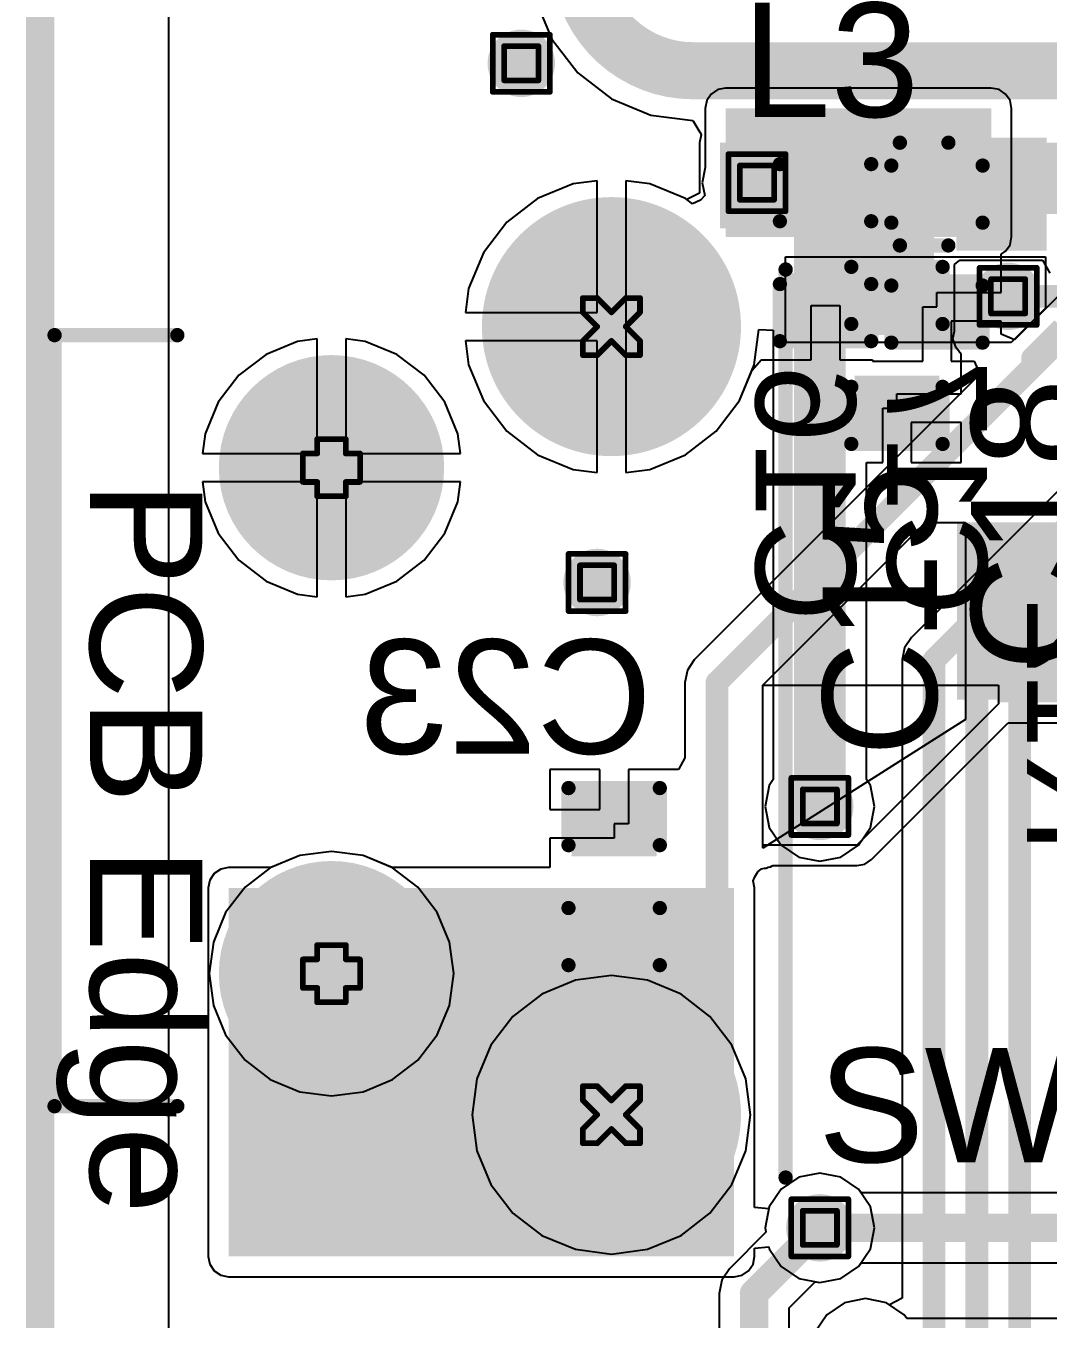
# Model space of a CAD drawing. Header units: inches. Extents: x -8 to 208, y -3 to 109.
# Drawn here: x -0.13 to 8.96, y 39.95 to 51.46 of the extents above; entities that cross this region are included whole.
import ezdxf

# ---------------------------------------------------------------- set-up
doc = ezdxf.new("R2010")
doc.units = ezdxf.units.IN
for name, color, linetype in [('BottomLayer', 5, 'Continuous'), ('BottomOverlay', 54, 'Continuous'), ('BottomPaste', 16, 'Continuous'), ('BottomSolder', 6, 'Continuous'), ('DrillDrawing', 1, 'Continuous'), ('Mechanical2', 216, 'Continuous'), ('MultiLayer', 9, 'Continuous'), ('PadHoleLayer', 156, 'Continuous'), ('TopLayer', 1, 'Continuous'), ('TopOverlay', 2, 'Continuous'), ('TopPaste', 8, 'Continuous'), ('TopSolder', 216, 'Continuous'), ('ViaHoleLayer', 16, 'Continuous')]:
    doc.layers.add(name, color=color, linetype=linetype)
doc.styles.add('Arial', font='', dxfattribs={"height": 0.2})
doc.styles.get('Arial').set_extended_font_data('Arial')

# ---------------------------------------------------------------- blocks, each defined once
blk = doc.blocks.new('C___0402_B_13')
at = {"layer": 'BottomLayer'}
for points in [[(-0.241, 0.318), (-0.241, -0.318), (-0.699, -0.318), (-0.699, 0.318)], [(0.699, 0.318), (0.699, -0.318), (0.241, -0.318), (0.241, 0.318)]]:
    blk.add_hatch(color=5, dxfattribs=at).paths.add_polyline_path(points)
at = {"layer": 'BottomPaste'}
for points in [[(-0.241, 0.318), (-0.241, -0.318), (-0.699, -0.318), (-0.699, 0.318)], [(0.699, 0.318), (0.699, -0.318), (0.241, -0.318), (0.241, 0.318)]]:
    blk.add_hatch(color=16, dxfattribs=at).paths.add_polyline_path(points)
at = {"layer": 'BottomSolder'}
for points in [[(-0.181, 0.377), (-0.181, -0.377), (-0.758, -0.377), (-0.758, 0.377)], [(0.758, 0.377), (0.758, -0.377), (0.181, -0.377), (0.181, 0.377)]]:
    blk.add_hatch(color=6, dxfattribs=at).paths.add_polyline_path(points)
at = {"layer": 'BottomOverlay', "const_width": 0.127}
for points in [[(-0.787, 0.406), (-0.787, -0.406)], [(-0.787, 0.406), (-0.279, 0.406)], [(0.279, 0.406), (0.787, 0.406)], [(0.787, 0.406), (0.787, -0.406)], [(-0.787, -0.406), (-0.279, -0.406)], [(0.279, -0.406), (0.787, -0.406)]]:
    blk.add_lwpolyline(points, dxfattribs=at)
at = {"layer": 'BottomOverlay', "const_width": 0.0635}
for points in [[(-0.819, 0.406, 1), (-0.756, 0.406, 1)], [(-0.819, 0.406, 1), (-0.756, 0.406, 1)], [(-0.311, 0.406, 1), (-0.248, 0.406, 1)], [(0.248, 0.406, 1), (0.311, 0.406, 1)], [(0.756, 0.406, 1), (0.819, 0.406, 1)], [(0.756, 0.406, 1), (0.819, 0.406, 1)], [(-0.819, -0.406, 1), (-0.756, -0.406, 1)], [(-0.819, -0.406, 1), (-0.756, -0.406, 1)], [(-0.311, -0.406, 1), (-0.248, -0.406, 1)], [(0.248, -0.406, 1), (0.311, -0.406, 1)], [(0.756, -0.406, 1), (0.819, -0.406, 1)], [(0.756, -0.406, 1), (0.819, -0.406, 1)]]:
    blk.add_lwpolyline(points, format="xyb", close=True, dxfattribs=at)
blk = doc.blocks.new('1825027_8_24')
at = {"layer": 'BottomLayer'}
h = blk.add_hatch(color=5, dxfattribs=at)
edge = h.paths.add_edge_path()
edge.add_arc((-3.505, 1.245), 1.05, 0, 360)
h = blk.add_hatch(color=5, dxfattribs=at)
edge = h.paths.add_edge_path()
edge.add_arc((3.505, 1.245), 1.05, 0, 360)
h = blk.add_hatch(color=5, dxfattribs=at)
edge = h.paths.add_edge_path()
edge.add_arc((-2.25, -1.245), 0.9, 0, 360)
h = blk.add_hatch(color=5, dxfattribs=at)
edge = h.paths.add_edge_path()
edge.add_arc((2.25, -1.245), 0.9, 0, 360)
at = {"layer": 'BottomSolder'}
h = blk.add_hatch(color=6, dxfattribs=at)
edge = h.paths.add_edge_path()
edge.add_arc((-3.505, 1.245), 1.152, 0, 360)
h = blk.add_hatch(color=6, dxfattribs=at)
edge = h.paths.add_edge_path()
edge.add_arc((3.505, 1.245), 1.152, 0, 360)
h = blk.add_hatch(color=6, dxfattribs=at)
edge = h.paths.add_edge_path()
edge.add_arc((-2.25, -1.245), 1.002, 0, 360)
h = blk.add_hatch(color=6, dxfattribs=at)
edge = h.paths.add_edge_path()
edge.add_arc((2.25, -1.245), 1.002, 0, 360)
at = {"layer": 'MultiLayer'}
h = blk.add_hatch(color=9, dxfattribs=at)
edge = h.paths.add_edge_path()
edge.add_arc((-3.505, 1.245), 1.05, 0, 360)
h = blk.add_hatch(color=9, dxfattribs=at)
edge = h.paths.add_edge_path()
edge.add_arc((3.505, 1.245), 1.05, 0, 360)
h = blk.add_hatch(color=9, dxfattribs=at)
edge = h.paths.add_edge_path()
edge.add_arc((-2.25, -1.245), 0.9, 0, 360)
h = blk.add_hatch(color=9, dxfattribs=at)
edge = h.paths.add_edge_path()
edge.add_arc((2.25, -1.245), 0.9, 0, 360)
at = {"layer": 'PadHoleLayer'}
h = blk.add_hatch(color=156, dxfattribs=at)
edge = h.paths.add_edge_path()
edge.add_arc((-3.505, 1.245), 0.65, 0, 360)
h = blk.add_hatch(color=156, dxfattribs=at)
edge = h.paths.add_edge_path()
edge.add_arc((3.505, 1.245), 0.65, 0, 360)
h = blk.add_hatch(color=156, dxfattribs=at)
edge = h.paths.add_edge_path()
edge.add_arc((-2.25, -1.245), 0.55, 0, 360)
h = blk.add_hatch(color=156, dxfattribs=at)
edge = h.paths.add_edge_path()
edge.add_arc((2.25, -1.245), 0.55, 0, 360)
at = {"layer": 'TopLayer'}
h = blk.add_hatch(color=1, dxfattribs=at)
edge = h.paths.add_edge_path()
edge.add_arc((-3.505, 1.245), 1.05, 0, 360)
h = blk.add_hatch(color=1, dxfattribs=at)
edge = h.paths.add_edge_path()
edge.add_arc((3.505, 1.245), 1.05, 0, 360)
h = blk.add_hatch(color=1, dxfattribs=at)
edge = h.paths.add_edge_path()
edge.add_arc((-2.25, -1.245), 0.9, 0, 360)
h = blk.add_hatch(color=1, dxfattribs=at)
edge = h.paths.add_edge_path()
edge.add_arc((2.25, -1.245), 0.9, 0, 360)
at = {"layer": 'TopSolder'}
h = blk.add_hatch(color=216, dxfattribs=at)
edge = h.paths.add_edge_path()
edge.add_arc((-3.505, 1.245), 1.152, 0, 360)
h = blk.add_hatch(color=216, dxfattribs=at)
edge = h.paths.add_edge_path()
edge.add_arc((3.505, 1.245), 1.152, 0, 360)
h = blk.add_hatch(color=216, dxfattribs=at)
edge = h.paths.add_edge_path()
edge.add_arc((-2.25, -1.245), 1.002, 0, 360)
h = blk.add_hatch(color=216, dxfattribs=at)
edge = h.paths.add_edge_path()
edge.add_arc((2.25, -1.245), 1.002, 0, 360)
at = {"layer": 'TopOverlay', "const_width": 0.127}
for points in [[(4.064, 2.794), (-4.013, 2.794)], [(-3.429, -3.708), (-3.429, -2.616)], [(3.429, -3.708), (3.429, -2.616)], [(3.429, -3.708), (-3.429, -3.708)]]:
    blk.add_lwpolyline(points, dxfattribs=at)
at = {"layer": 'TopOverlay', "const_width": 0.0635}
for points in [[(-4.045, 2.794, 1), (-3.981, 2.794, 1)], [(4.032, 2.794, 1), (4.096, 2.794, 1)], [(-3.461, -2.616, 1), (-3.397, -2.616, 1)], [(3.397, -2.616, 1), (3.461, -2.616, 1)], [(-3.461, -3.708, 1), (-3.397, -3.708, 1)], [(-3.461, -3.708, 1), (-3.397, -3.708, 1)], [(3.397, -3.708, 1), (3.461, -3.708, 1)], [(3.397, -3.708, 1), (3.461, -3.708, 1)]]:
    blk.add_lwpolyline(points, format="xyb", close=True, dxfattribs=at)
at = {"layer": 'TopOverlay', "style": 'Arial'}
blk.add_text('PCB Edge', height=1, dxfattribs=at).set_placement((-2.134, -3.393))
blk = doc.blocks.new('IND_0603__1608_M_______81')
at = {"layer": 'TopLayer'}
for points in [[(-1, 0.4), (-0.4, 0.4), (-0.4, -0.4), (-1, -0.4)], [(0.4, 0.4), (1, 0.4), (1, -0.4), (0.4, -0.4)]]:
    blk.add_hatch(color=1, dxfattribs=at).paths.add_polyline_path(points)
at = {"layer": 'TopPaste'}
for points in [[(-1, 0.4), (-0.4, 0.4), (-0.4, -0.4), (-1, -0.4)], [(0.4, 0.4), (1, 0.4), (1, -0.4), (0.4, -0.4)]]:
    blk.add_hatch(color=8, dxfattribs=at).paths.add_polyline_path(points)
at = {"layer": 'TopSolder'}
for points in [[(-1.102, 0.502), (-0.298, 0.502), (-0.298, -0.502), (-1.102, -0.502)], [(0.298, 0.502), (1.102, 0.502), (1.102, -0.502), (0.298, -0.502)]]:
    blk.add_hatch(color=216, dxfattribs=at).paths.add_polyline_path(points)
at = {"layer": 'TopOverlay', "const_width": 0.127}
for points in [[(-0.203, 0.457), (0.229, 0.457)], [(-0.203, -0.457), (0.229, -0.457)]]:
    blk.add_lwpolyline(points, dxfattribs=at)
at = {"layer": 'TopOverlay', "const_width": 0.0635}
for points in [[(-0.235, 0.457, 1), (-0.171, 0.457, 1)], [(0.197, 0.457, 1), (0.26, 0.457, 1)], [(-0.235, -0.457, 1), (-0.171, -0.457, 1)], [(0.197, -0.457, 1), (0.26, -0.457, 1)]]:
    blk.add_lwpolyline(points, format="xyb", close=True, dxfattribs=at)
blk = doc.blocks.new('C___0402_B_135')
at = {"layer": 'BottomLayer'}
for points in [[(-0.241, 0.318), (-0.241, -0.318), (-0.699, -0.318), (-0.699, 0.318)], [(0.699, 0.318), (0.699, -0.318), (0.241, -0.318), (0.241, 0.318)]]:
    blk.add_hatch(color=5, dxfattribs=at).paths.add_polyline_path(points)
at = {"layer": 'BottomPaste'}
for points in [[(-0.241, 0.318), (-0.241, -0.318), (-0.699, -0.318), (-0.699, 0.318)], [(0.699, 0.318), (0.699, -0.318), (0.241, -0.318), (0.241, 0.318)]]:
    blk.add_hatch(color=16, dxfattribs=at).paths.add_polyline_path(points)
at = {"layer": 'BottomSolder'}
for points in [[(-0.181, 0.377), (-0.181, -0.377), (-0.758, -0.377), (-0.758, 0.377)], [(0.758, 0.377), (0.758, -0.377), (0.181, -0.377), (0.181, 0.377)]]:
    blk.add_hatch(color=6, dxfattribs=at).paths.add_polyline_path(points)
at = {"layer": 'BottomOverlay', "const_width": 0.127}
for points in [[(-0.787, -0.406), (-0.787, 0.406)], [(-0.279, 0.406), (-0.787, 0.406)], [(0.787, 0.406), (0.279, 0.406)], [(0.787, -0.406), (0.787, 0.406)], [(-0.279, -0.406), (-0.787, -0.406)], [(0.787, -0.406), (0.279, -0.406)]]:
    blk.add_lwpolyline(points, dxfattribs=at)
at = {"layer": 'BottomOverlay', "const_width": 0.0635}
for points in [[(-0.819, 0.406, 1), (-0.756, 0.406, 1)], [(-0.819, 0.406, 1), (-0.756, 0.406, 1)], [(-0.311, 0.406, 1), (-0.248, 0.406, 1)], [(0.248, 0.406, 1), (0.311, 0.406, 1)], [(0.756, 0.406, 1), (0.819, 0.406, 1)], [(0.756, 0.406, 1), (0.819, 0.406, 1)], [(-0.819, -0.406, 1), (-0.756, -0.406, 1)], [(-0.819, -0.406, 1), (-0.756, -0.406, 1)], [(-0.311, -0.406, 1), (-0.248, -0.406, 1)], [(0.248, -0.406, 1), (0.311, -0.406, 1)], [(0.756, -0.406, 1), (0.819, -0.406, 1)], [(0.756, -0.406, 1), (0.819, -0.406, 1)]]:
    blk.add_lwpolyline(points, format="xyb", close=True, dxfattribs=at)
blk = doc.blocks.new('C___0402_B_140')
at = {"layer": 'BottomLayer'}
for points in [[(-0.241, 0.318), (-0.241, -0.318), (-0.699, -0.318), (-0.699, 0.318)], [(0.699, 0.318), (0.699, -0.318), (0.241, -0.318), (0.241, 0.318)]]:
    blk.add_hatch(color=5, dxfattribs=at).paths.add_polyline_path(points)
at = {"layer": 'BottomPaste'}
for points in [[(-0.241, 0.318), (-0.241, -0.318), (-0.699, -0.318), (-0.699, 0.318)], [(0.699, 0.318), (0.699, -0.318), (0.241, -0.318), (0.241, 0.318)]]:
    blk.add_hatch(color=16, dxfattribs=at).paths.add_polyline_path(points)
at = {"layer": 'BottomSolder'}
for points in [[(-0.181, 0.377), (-0.181, -0.377), (-0.758, -0.377), (-0.758, 0.377)], [(0.758, 0.377), (0.758, -0.377), (0.181, -0.377), (0.181, 0.377)]]:
    blk.add_hatch(color=6, dxfattribs=at).paths.add_polyline_path(points)
at = {"layer": 'BottomOverlay', "const_width": 0.127}
for points in [[(-0.787, 0.406), (-0.279, 0.406)], [(-0.787, 0.406), (-0.787, -0.406)], [(0.279, 0.406), (0.787, 0.406)], [(0.787, 0.406), (0.787, -0.406)], [(-0.787, -0.406), (-0.279, -0.406)], [(0.279, -0.406), (0.787, -0.406)]]:
    blk.add_lwpolyline(points, dxfattribs=at)
at = {"layer": 'BottomOverlay', "const_width": 0.0635}
for points in [[(-0.819, 0.406, 1), (-0.756, 0.406, 1)], [(-0.819, 0.406, 1), (-0.756, 0.406, 1)], [(-0.311, 0.406, 1), (-0.248, 0.406, 1)], [(0.248, 0.406, 1), (0.311, 0.406, 1)], [(0.756, 0.406, 1), (0.819, 0.406, 1)], [(0.756, 0.406, 1), (0.819, 0.406, 1)], [(-0.819, -0.406, 1), (-0.756, -0.406, 1)], [(-0.819, -0.406, 1), (-0.756, -0.406, 1)], [(-0.311, -0.406, 1), (-0.248, -0.406, 1)], [(0.248, -0.406, 1), (0.311, -0.406, 1)], [(0.756, -0.406, 1), (0.819, -0.406, 1)], [(0.756, -0.406, 1), (0.819, -0.406, 1)]]:
    blk.add_lwpolyline(points, format="xyb", close=True, dxfattribs=at)
blk = doc.blocks.new('C___0402_141')
at = {"layer": 'TopLayer'}
for points in [[(-0.699, -0.318), (-0.699, 0.318), (-0.241, 0.318), (-0.241, -0.318)], [(0.241, -0.318), (0.241, 0.318), (0.699, 0.318), (0.699, -0.318)]]:
    blk.add_hatch(color=1, dxfattribs=at).paths.add_polyline_path(points)
at = {"layer": 'TopPaste'}
for points in [[(-0.699, -0.318), (-0.699, 0.318), (-0.241, 0.318), (-0.241, -0.318)], [(0.241, -0.318), (0.241, 0.318), (0.699, 0.318), (0.699, -0.318)]]:
    blk.add_hatch(color=8, dxfattribs=at).paths.add_polyline_path(points)
at = {"layer": 'TopSolder'}
for points in [[(-0.758, -0.377), (-0.758, 0.377), (-0.181, 0.377), (-0.181, -0.377)], [(0.181, -0.377), (0.181, 0.377), (0.758, 0.377), (0.758, -0.377)]]:
    blk.add_hatch(color=216, dxfattribs=at).paths.add_polyline_path(points)
at = {"layer": 'TopOverlay', "const_width": 0.127}
for points in [[(-0.787, 0.406), (-0.279, 0.406)], [(-0.787, 0.406), (-0.787, -0.406)], [(0.279, 0.406), (0.787, 0.406)], [(0.787, 0.406), (0.787, -0.406)], [(-0.787, -0.406), (-0.279, -0.406)], [(0.279, -0.406), (0.787, -0.406)]]:
    blk.add_lwpolyline(points, dxfattribs=at)
at = {"layer": 'TopOverlay', "const_width": 0.0635}
for points in [[(-0.819, 0.406, 1), (-0.756, 0.406, 1)], [(-0.819, 0.406, 1), (-0.756, 0.406, 1)], [(-0.311, 0.406, 1), (-0.248, 0.406, 1)], [(0.248, 0.406, 1), (0.311, 0.406, 1)], [(0.756, 0.406, 1), (0.819, 0.406, 1)], [(0.756, 0.406, 1), (0.819, 0.406, 1)], [(-0.819, -0.406, 1), (-0.756, -0.406, 1)], [(-0.819, -0.406, 1), (-0.756, -0.406, 1)], [(-0.311, -0.406, 1), (-0.248, -0.406, 1)], [(0.248, -0.406, 1), (0.311, -0.406, 1)], [(0.756, -0.406, 1), (0.819, -0.406, 1)], [(0.756, -0.406, 1), (0.819, -0.406, 1)]]:
    blk.add_lwpolyline(points, format="xyb", close=True, dxfattribs=at)

msp = doc.modelspace()

# ---------------------------------------------------------------- hatches: boundary and pattern name
at = {"layer": 'BottomLayer'}
h = msp.add_hatch(color=5, dxfattribs=at)
edge = h.paths.add_edge_path()
edge.add_arc((4.279, 51.125), 0.3, 0, 360)
for points in [[(6.096, 49.581), (8.458, 49.581), (8.458, 50.724), (6.096, 50.724)], [(8.153, 45.466), (10.998, 45.466), (10.998, 47.041), (8.153, 47.041)], [(8.509, 45.44), (13.691, 45.44), (13.691, 46.126), (8.509, 46.126)], [(1.676, 40.513), (6.172, 40.513), (6.172, 43.79), (1.676, 43.79)]]:
    msp.add_hatch(color=5, dxfattribs=at).paths.add_polyline_path(points)
h = msp.add_hatch(color=5, dxfattribs=at)
edge = h.paths.add_edge_path()
edge.add_arc((6.375, 50.063), 0.3, 0, 360)
h = msp.add_hatch(color=5, dxfattribs=at)
edge = h.paths.add_edge_path()
edge.add_arc((8.609, 49.052), 0.3, 0, 360)
h = msp.add_hatch(color=5, dxfattribs=at)
edge = h.paths.add_edge_path()
edge.add_arc((4.953, 46.507), 0.3, 0, 360)
h = msp.add_hatch(color=5, dxfattribs=at)
edge = h.paths.add_edge_path()
edge.add_arc((6.934, 44.515), 0.3, 0, 360)
h = msp.add_hatch(color=5, dxfattribs=at)
edge = h.paths.add_edge_path()
edge.add_arc((6.934, 40.767), 0.3, 0, 360)
at = {"layer": 'TopLayer'}
h = msp.add_hatch(color=1, dxfattribs=at)
edge = h.paths.add_edge_path()
edge.add_arc((4.279, 51.125), 0.3, 0, 360)
for points in [[(6.045, 49.657), (7.493, 49.657), (7.493, 50.419), (6.045, 50.419)], [(6.909, 48.743), (7.95, 48.743), (7.95, 50.419), (6.909, 50.419)], [(8.179, 49.784), (9.881, 49.784), (9.881, 50.419), (8.179, 50.419)], [(8.179, 49.555), (8.915, 49.555), (8.915, 49.962), (8.179, 49.962)]]:
    msp.add_hatch(color=1, dxfattribs=at).paths.add_polyline_path(points)
h = msp.add_hatch(color=1, dxfattribs=at)
edge = h.paths.add_edge_path()
edge.add_arc((6.375, 50.063), 0.3, 0, 360)
h = msp.add_hatch(color=1, dxfattribs=at)
edge = h.paths.add_edge_path()
edge.add_arc((8.609, 49.052), 0.3, 0, 360)
h = msp.add_hatch(color=1, dxfattribs=at)
edge = h.paths.add_edge_path()
edge.add_arc((4.953, 46.507), 0.3, 0, 360)
h = msp.add_hatch(color=1, dxfattribs=at)
edge = h.paths.add_edge_path()
edge.add_arc((6.934, 44.515), 0.3, 0, 360)
h = msp.add_hatch(color=1, dxfattribs=at)
edge = h.paths.add_edge_path()
edge.add_arc((6.934, 40.767), 0.3, 0, 360)
at = {"layer": 'ViaHoleLayer'}
h = msp.add_hatch(color=16, dxfattribs=at)
edge = h.paths.add_edge_path()
edge.add_arc((4.279, 51.125), 0.15, 0, 360)
h = msp.add_hatch(color=16, dxfattribs=at)
edge = h.paths.add_edge_path()
edge.add_arc((6.375, 50.063), 0.15, 0, 360)
h = msp.add_hatch(color=16, dxfattribs=at)
edge = h.paths.add_edge_path()
edge.add_arc((8.609, 49.052), 0.15, 0, 360)
h = msp.add_hatch(color=16, dxfattribs=at)
edge = h.paths.add_edge_path()
edge.add_arc((4.953, 46.507), 0.15, 0, 360)
h = msp.add_hatch(color=16, dxfattribs=at)
edge = h.paths.add_edge_path()
edge.add_arc((6.934, 44.515), 0.15, 0, 360)
h = msp.add_hatch(color=16, dxfattribs=at)
edge = h.paths.add_edge_path()
edge.add_arc((6.934, 40.767), 0.15, 0, 360)

# ---------------------------------------------------------------- linework, layer by layer
at = {"layer": 'BottomLayer'}
for p, q in [((1.143, 24.895), (1.143, 56.845)), ((5.968, 50.852), (5.929, 50.793)), ((6.027, 50.891), (5.968, 50.852)), ((6.096, 50.905), (6.027, 50.891)), ((8.458, 50.905), (6.096, 50.905)), ((8.528, 50.891), (8.458, 50.905)), ((8.586, 50.852), (8.528, 50.891)), ((8.626, 50.793), (8.586, 50.852)), ((5.929, 50.793), (5.915, 50.724)), ((8.639, 50.724), (8.626, 50.793)), ((5.915, 50.724), (5.915, 50.197)), ((8.639, 49.581), (8.639, 50.724)), ((5.915, 50.197), (5.888, 50.063)), ((4.74, 50.053), (4.423, 49.922)), ((4.954, 50.081), (4.74, 50.053)), ((4.954, 48.91), (4.954, 50.081)), ((5.421, 50.053), (5.208, 50.081)), ((5.208, 50.081), (5.208, 48.783)), ((5.738, 49.922), (5.421, 50.053)), ((5.888, 50.063), (5.911, 49.949)), ((5.911, 49.949), (5.872, 49.909)), ((4.423, 49.922), (4.151, 49.713)), ((5.801, 49.874), (5.738, 49.922)), ((5.872, 49.909), (5.801, 49.874)), ((4.151, 49.713), (3.942, 49.44)), ((8.626, 49.511), (8.639, 49.581)), ((8.586, 49.453), (8.626, 49.511)), ((3.942, 49.44), (3.81, 49.123)), ((6.629, 48.641), (6.629, 49.403)), ((6.629, 49.403), (8.941, 49.403)), ((8.547, 49.426), (8.586, 49.453)), ((8.547, 49.086), (8.547, 49.426)), ((8.941, 49.403), (8.941, 48.946)), ((3.81, 49.123), (3.782, 48.91)), ((9.139, 49.14), (8.664, 48.666)), ((7.976, 48.958), (7.976, 49.086)), ((7.976, 49.086), (8.547, 49.086)), ((3.782, 48.91), (4.954, 48.91)), ((6.858, 48.489), (6.858, 48.971)), ((6.858, 48.971), (7.112, 48.971)), ((7.112, 48.971), (7.112, 48.489)), ((7.849, 48.476), (7.849, 48.958)), ((7.849, 48.958), (7.976, 48.958)), ((8.941, 48.946), (8.636, 48.641)), ((5.208, 48.783), (5.208, 47.484)), ((8.547, 48.831), (8.103, 48.831)), ((8.103, 48.831), (8.103, 48.476)), ((8.547, 48.715), (8.547, 48.831)), ((2.464, 48.675), (2.29, 48.652)), ((2.464, 47.655), (2.464, 48.675)), ((2.892, 48.652), (2.718, 48.675)), ((2.718, 48.675), (2.718, 47.655)), ((8.664, 48.666), (8.547, 48.715)), ((2.29, 48.652), (2.009, 48.536)), ((3.173, 48.536), (2.892, 48.652)), ((4.954, 48.656), (3.782, 48.656)), ((3.782, 48.656), (3.81, 48.442)), ((4.954, 47.484), (4.954, 48.656)), ((8.636, 48.641), (6.629, 48.641)), ((2.009, 48.536), (1.768, 48.351)), ((3.414, 48.351), (3.173, 48.536)), ((3.81, 48.442), (3.942, 48.125)), ((6.332, 48.395), (6.413, 48.489)), ((6.413, 48.489), (6.858, 48.489)), ((7.112, 48.489), (7.404, 48.489)), ((7.404, 48.489), (7.404, 48.476)), ((7.404, 48.476), (7.849, 48.476)), ((8.103, 48.476), (8.308, 48.476)), ((8.308, 48.476), (8.357, 48.359)), ((1.768, 48.351), (1.583, 48.11)), ((3.599, 48.11), (3.414, 48.351)), ((8.357, 48.359), (5.818, 45.82)), ((6.22, 48.125), (6.332, 48.395)), ((1.583, 48.11), (1.467, 47.829)), ((3.715, 47.829), (3.599, 48.11)), ((3.942, 48.125), (4.151, 47.853)), ((6.011, 47.853), (6.22, 48.125)), ((1.467, 47.829), (1.444, 47.655)), ((3.738, 47.655), (3.715, 47.829)), ((4.151, 47.853), (4.423, 47.644)), ((5.738, 47.644), (6.011, 47.853)), ((1.444, 47.655), (2.464, 47.655)), ((2.718, 47.655), (3.738, 47.655)), ((4.423, 47.644), (4.74, 47.512)), ((5.421, 47.512), (5.738, 47.644)), ((4.74, 47.512), (4.954, 47.484)), ((5.208, 47.484), (5.421, 47.512)), ((2.464, 47.401), (1.444, 47.401)), ((1.444, 47.401), (1.467, 47.226)), ((2.464, 46.38), (2.464, 47.401)), ((3.738, 47.401), (2.718, 47.401)), ((2.718, 47.401), (2.718, 46.38)), ((3.715, 47.226), (3.738, 47.401)), ((1.467, 47.226), (1.583, 46.946)), ((3.599, 46.946), (3.715, 47.226)), ((1.583, 46.946), (1.768, 46.705)), ((3.414, 46.705), (3.599, 46.946)), ((6.426, 45.593), (7.874, 47.041)), ((7.874, 47.041), (8.23, 47.041)), ((8.23, 47.041), (8.23, 45.288)), ((1.768, 46.705), (2.009, 46.52)), ((3.173, 46.52), (3.414, 46.705)), ((2.009, 46.52), (2.29, 46.403)), ((2.892, 46.403), (3.173, 46.52)), ((2.29, 46.403), (2.464, 46.38)), ((2.718, 46.38), (2.892, 46.403)), ((5.818, 45.82), (5.757, 45.727)), ((5.757, 45.727), (5.735, 45.618)), ((5.735, 45.618), (5.735, 45.618)), ((5.735, 45.618), (5.735, 44.947)), ((6.426, 45.593), (8.522, 45.593)), ((6.426, 44.171), (6.426, 45.593)), ((6.426, 44.145), (6.426, 45.593)), ((8.522, 45.593), (8.522, 45.428)), ((8.522, 45.428), (7.264, 44.171)), ((8.23, 45.288), (6.426, 44.145)), ((7.393, 44.042), (8.608, 45.258)), ((8.608, 45.258), (10.21, 45.258)), ((5.735, 44.947), (5.677, 44.844)), ((4.978, 44.844), (4.534, 44.844)), ((4.534, 44.844), (4.534, 44.488)), ((4.978, 44.488), (4.978, 44.844)), ((5.677, 44.844), (5.232, 44.844)), ((5.232, 44.844), (5.232, 44.361)), ((4.534, 44.488), (4.978, 44.488)), ((5.232, 44.361), (5.105, 44.361)), ((5.105, 44.361), (5.105, 44.234)), ((5.105, 44.234), (4.534, 44.234)), ((4.534, 44.234), (4.534, 43.971)), ((2.309, 44.078), (2.052, 43.971)), ((2.591, 44.115), (2.309, 44.078)), ((2.872, 44.078), (2.591, 44.115)), ((3.13, 43.971), (2.872, 44.078)), ((7.264, 44.171), (6.426, 44.171)), ((1.607, 43.957), (1.548, 43.918)), ((1.676, 43.971), (1.607, 43.957)), ((2.052, 43.971), (1.676, 43.971)), ((4.534, 43.971), (3.13, 43.971)), ((6.383, 43.932), (6.415, 43.959)), ((6.415, 43.959), (6.426, 43.964)), ((6.426, 43.964), (6.442, 43.967)), ((6.442, 43.967), (6.457, 43.967)), ((6.457, 43.967), (6.476, 43.974)), ((6.476, 43.974), (6.496, 43.978)), ((6.496, 43.978), (6.509, 43.986)), ((6.509, 43.986), (6.516, 43.989)), ((6.516, 43.989), (7.264, 43.989)), ((7.264, 43.989), (7.334, 44.003)), ((7.334, 44.003), (7.393, 44.042)), ((1.509, 43.859), (1.495, 43.79)), ((1.548, 43.918), (1.509, 43.859)), ((6.341, 43.852), (6.355, 43.888)), ((6.353, 43.79), (6.341, 43.852)), ((6.355, 43.888), (6.383, 43.932)), ((1.495, 43.79), (1.495, 40.513)), ((6.353, 40.948), (6.353, 43.79)), ((6.748, 41.217), (6.59, 41.111)), ((6.934, 41.254), (6.748, 41.217)), ((7.121, 41.217), (6.934, 41.254)), ((7.279, 41.111), (7.121, 41.217)), ((6.59, 41.111), (6.484, 40.953)), ((7.301, 41.078), (7.279, 41.111)), ((9.412, 41.078), (7.301, 41.078)), ((6.484, 40.953), (6.48, 40.935)), ((6.48, 40.935), (6.353, 40.948)), ((1.495, 40.513), (1.509, 40.444)), ((6.34, 40.444), (6.353, 40.513)), ((6.353, 40.586), (6.48, 40.599)), ((6.353, 40.513), (6.353, 40.586)), ((6.48, 40.599), (6.484, 40.581)), ((6.484, 40.581), (6.59, 40.423)), ((1.509, 40.444), (1.548, 40.385)), ((1.548, 40.385), (1.607, 40.346)), ((6.242, 40.346), (6.3, 40.385)), ((6.3, 40.385), (6.34, 40.444)), ((6.59, 40.423), (6.748, 40.317)), ((7.121, 40.317), (7.279, 40.423)), ((7.279, 40.423), (7.301, 40.456)), ((7.301, 40.456), (9.412, 40.456)), ((1.607, 40.346), (1.676, 40.332)), ((1.676, 40.332), (6.172, 40.332)), ((6.172, 40.332), (6.242, 40.346)), ((6.748, 40.317), (6.934, 40.28)), ((6.934, 40.28), (7.121, 40.317)), ((7.154, 40.099), (6.996, 39.994)), ((7.341, 40.137), (7.154, 40.099)), ((7.527, 40.099), (7.341, 40.137)), ((7.685, 39.994), (7.527, 40.099)), ((6.996, 39.994), (6.891, 39.836)), ((7.708, 39.96), (7.685, 39.994)), ((9.412, 39.96), (7.708, 39.96))]:
    msp.add_line(p, q, dxfattribs=at)
for points, const_width in [([(6.02, 45.618), (9.423, 49.022)], 0.203), ([(7.137, 48.971), (7.144, 48.965)], 0.203), ([(7.144, 48.965), (8.122, 48.965)], 0.203), ([(8.122, 48.965), (8.128, 48.958)], 0.203), ([(6.02, 43.062), (6.02, 45.618)], 0.203), ([(6.934, 40.767), (9.779, 40.767)], 0.254)]:
    msp.add_lwpolyline(points, dxfattribs=dict(at, const_width=const_width))
for points, const_width in [([(7.087, 48.971, 1), (7.188, 48.971, 1)], 0.102), ([(7.093, 48.965, 1), (7.195, 48.965, 1)], 0.102), ([(7.093, 48.965, 1), (7.195, 48.965, 1)], 0.102), ([(8.071, 48.965, 1), (8.172, 48.965, 1)], 0.102), ([(8.071, 48.965, 1), (8.172, 48.965, 1)], 0.102), ([(8.077, 48.958, 1), (8.179, 48.958, 1)], 0.102), ([(5.969, 45.618, 1), (6.071, 45.618, 1)], 0.102), ([(5.969, 45.618, 1), (6.071, 45.618, 1)], 0.102), ([(5.969, 43.062, 1), (6.071, 43.062, 1)], 0.102), ([(6.871, 40.767, 1), (6.998, 40.767, 1)], 0.127)]:
    msp.add_lwpolyline(points, format="xyb", close=True, dxfattribs=dict(at, const_width=const_width))
at = {"layer": 'DrillDrawing', "const_width": 0.0508}
for points in [[(4.025, 51.379), (4.533, 51.379)], [(4.025, 50.871), (4.025, 51.379)], [(4.533, 50.871), (4.533, 51.379)], [(4.127, 51.278), (4.431, 51.278)], [(4.127, 50.973), (4.127, 51.278)], [(4.431, 50.973), (4.431, 51.278)], [(4.127, 50.973), (4.431, 50.973)], [(4.025, 50.871), (4.533, 50.871)], [(6.121, 50.317), (6.629, 50.317)], [(6.121, 49.809), (6.121, 50.317)], [(6.629, 49.809), (6.629, 50.317)], [(6.223, 50.216), (6.528, 50.216)], [(6.223, 49.911), (6.223, 50.216)], [(6.528, 49.911), (6.528, 50.216)], [(6.223, 49.911), (6.528, 49.911)], [(6.121, 49.809), (6.629, 49.809)], [(8.355, 49.306), (8.863, 49.306)], [(8.355, 48.798), (8.355, 49.306)], [(8.863, 48.798), (8.863, 49.306)], [(8.456, 49.205), (8.761, 49.205)], [(8.456, 48.9), (8.456, 49.205)], [(8.761, 48.9), (8.761, 49.205)], [(4.827, 48.91), (4.827, 49.037)], [(4.827, 49.037), (4.954, 49.037)], [(4.954, 49.037), (5.081, 48.91)], [(5.081, 48.91), (5.208, 49.037)], [(5.208, 49.037), (5.335, 49.037)], [(5.335, 48.91), (5.335, 49.037)], [(4.827, 48.91), (4.954, 48.783)], [(5.208, 48.783), (5.335, 48.91)], [(8.456, 48.9), (8.761, 48.9)], [(4.827, 48.656), (4.954, 48.783)], [(5.208, 48.783), (5.335, 48.656)], [(8.355, 48.798), (8.863, 48.798)], [(4.827, 48.529), (4.827, 48.656)], [(4.954, 48.529), (5.081, 48.656)], [(5.081, 48.656), (5.208, 48.529)], [(5.335, 48.529), (5.335, 48.656)], [(4.827, 48.529), (4.954, 48.529)], [(5.208, 48.529), (5.335, 48.529)], [(2.464, 47.655), (2.464, 47.782)], [(2.464, 47.782), (2.718, 47.782)], [(2.718, 47.655), (2.718, 47.782)], [(2.337, 47.401), (2.337, 47.655)], [(2.337, 47.655), (2.464, 47.655)], [(2.718, 47.655), (2.845, 47.655)], [(2.845, 47.401), (2.845, 47.655)], [(2.337, 47.401), (2.464, 47.401)], [(2.464, 47.274), (2.464, 47.401)], [(2.718, 47.401), (2.845, 47.401)], [(2.718, 47.274), (2.718, 47.401)], [(2.464, 47.274), (2.718, 47.274)], [(4.699, 46.761), (5.207, 46.761)], [(4.699, 46.253), (4.699, 46.761)], [(5.207, 46.253), (5.207, 46.761)], [(4.801, 46.66), (5.105, 46.66)], [(4.801, 46.355), (4.801, 46.66)], [(5.105, 46.355), (5.105, 46.66)], [(4.801, 46.355), (5.105, 46.355)], [(4.699, 46.253), (5.207, 46.253)], [(6.68, 44.769), (7.188, 44.769)], [(6.68, 44.261), (6.68, 44.769)], [(7.188, 44.261), (7.188, 44.769)], [(6.782, 44.667), (7.087, 44.667)], [(6.782, 44.363), (6.782, 44.667)], [(7.087, 44.363), (7.087, 44.667)], [(6.782, 44.363), (7.087, 44.363)], [(6.68, 44.261), (7.188, 44.261)], [(2.464, 43.155), (2.464, 43.282)], [(2.464, 43.282), (2.718, 43.282)], [(2.718, 43.155), (2.718, 43.282)], [(2.337, 42.901), (2.337, 43.155)], [(2.337, 43.155), (2.464, 43.155)], [(2.718, 43.155), (2.845, 43.155)], [(2.845, 42.901), (2.845, 43.155)], [(2.337, 42.901), (2.464, 42.901)], [(2.464, 42.774), (2.464, 42.901)], [(2.718, 42.901), (2.845, 42.901)], [(2.718, 42.774), (2.718, 42.901)], [(2.464, 42.774), (2.718, 42.774)], [(4.827, 41.9), (4.827, 42.027)], [(4.827, 42.027), (4.954, 42.027)], [(4.954, 42.027), (5.081, 41.9)], [(5.081, 41.9), (5.208, 42.027)], [(5.208, 42.027), (5.335, 42.027)], [(5.335, 41.9), (5.335, 42.027)], [(4.827, 41.9), (4.954, 41.773)], [(5.208, 41.773), (5.335, 41.9)], [(4.827, 41.646), (4.954, 41.773)], [(5.208, 41.773), (5.335, 41.646)], [(4.827, 41.519), (4.827, 41.646)], [(4.954, 41.519), (5.081, 41.646)], [(5.081, 41.646), (5.208, 41.519)], [(5.335, 41.519), (5.335, 41.646)], [(4.827, 41.519), (4.954, 41.519)], [(5.208, 41.519), (5.335, 41.519)], [(6.68, 41.021), (7.188, 41.021)], [(6.68, 40.513), (6.68, 41.021)], [(7.188, 40.513), (7.188, 41.021)], [(6.782, 40.919), (7.087, 40.919)], [(6.782, 40.615), (6.782, 40.919)], [(7.087, 40.615), (7.087, 40.919)], [(6.782, 40.615), (7.087, 40.615)], [(6.68, 40.513), (7.188, 40.513)]]:
    msp.add_lwpolyline(points, dxfattribs=at)
at = {"layer": 'DrillDrawing', "const_width": 0.0254}
for points in [[(4.012, 51.379, 1), (4.038, 51.379, 1)], [(4.012, 51.379, 1), (4.038, 51.379, 1)], [(4.52, 51.379, 1), (4.546, 51.379, 1)], [(4.52, 51.379, 1), (4.546, 51.379, 1)], [(4.114, 51.278, 1), (4.139, 51.278, 1)], [(4.114, 51.278, 1), (4.139, 51.278, 1)], [(4.419, 51.278, 1), (4.444, 51.278, 1)], [(4.419, 51.278, 1), (4.444, 51.278, 1)], [(4.114, 50.973, 1), (4.139, 50.973, 1)], [(4.114, 50.973, 1), (4.139, 50.973, 1)], [(4.419, 50.973, 1), (4.444, 50.973, 1)], [(4.419, 50.973, 1), (4.444, 50.973, 1)], [(4.012, 50.871, 1), (4.038, 50.871, 1)], [(4.012, 50.871, 1), (4.038, 50.871, 1)], [(4.52, 50.871, 1), (4.546, 50.871, 1)], [(4.52, 50.871, 1), (4.546, 50.871, 1)], [(6.109, 50.317, 1), (6.134, 50.317, 1)], [(6.109, 50.317, 1), (6.134, 50.317, 1)], [(6.617, 50.317, 1), (6.642, 50.317, 1)], [(6.617, 50.317, 1), (6.642, 50.317, 1)], [(6.21, 50.216, 1), (6.236, 50.216, 1)], [(6.21, 50.216, 1), (6.236, 50.216, 1)], [(6.515, 50.216, 1), (6.54, 50.216, 1)], [(6.515, 50.216, 1), (6.54, 50.216, 1)], [(6.21, 49.911, 1), (6.236, 49.911, 1)], [(6.21, 49.911, 1), (6.236, 49.911, 1)], [(6.515, 49.911, 1), (6.54, 49.911, 1)], [(6.515, 49.911, 1), (6.54, 49.911, 1)], [(6.109, 49.809, 1), (6.134, 49.809, 1)], [(6.109, 49.809, 1), (6.134, 49.809, 1)], [(6.617, 49.809, 1), (6.642, 49.809, 1)], [(6.617, 49.809, 1), (6.642, 49.809, 1)], [(8.342, 49.306, 1), (8.368, 49.306, 1)], [(8.342, 49.306, 1), (8.368, 49.306, 1)], [(8.85, 49.306, 1), (8.876, 49.306, 1)], [(8.85, 49.306, 1), (8.876, 49.306, 1)], [(8.444, 49.205, 1), (8.469, 49.205, 1)], [(8.444, 49.205, 1), (8.469, 49.205, 1)], [(8.749, 49.205, 1), (8.774, 49.205, 1)], [(8.749, 49.205, 1), (8.774, 49.205, 1)], [(4.814, 49.037, 1), (4.84, 49.037, 1)], [(4.814, 49.037, 1), (4.84, 49.037, 1)], [(4.941, 49.037, 1), (4.967, 49.037, 1)], [(4.941, 49.037, 1), (4.967, 49.037, 1)], [(5.195, 49.037, 1), (5.221, 49.037, 1)], [(5.195, 49.037, 1), (5.221, 49.037, 1)], [(5.322, 49.037, 1), (5.348, 49.037, 1)], [(5.322, 49.037, 1), (5.348, 49.037, 1)], [(4.814, 48.91, 1), (4.84, 48.91, 1)], [(4.814, 48.91, 1), (4.84, 48.91, 1)], [(5.068, 48.91, 1), (5.094, 48.91, 1)], [(5.068, 48.91, 1), (5.094, 48.91, 1)], [(5.322, 48.91, 1), (5.348, 48.91, 1)], [(5.322, 48.91, 1), (5.348, 48.91, 1)], [(8.444, 48.9, 1), (8.469, 48.9, 1)], [(8.444, 48.9, 1), (8.469, 48.9, 1)], [(8.749, 48.9, 1), (8.774, 48.9, 1)], [(8.749, 48.9, 1), (8.774, 48.9, 1)], [(4.941, 48.783, 1), (4.967, 48.783, 1)], [(4.941, 48.783, 1), (4.967, 48.783, 1)], [(5.195, 48.783, 1), (5.221, 48.783, 1)], [(5.195, 48.783, 1), (5.221, 48.783, 1)], [(8.342, 48.798, 1), (8.368, 48.798, 1)], [(8.342, 48.798, 1), (8.368, 48.798, 1)], [(8.85, 48.798, 1), (8.876, 48.798, 1)], [(8.85, 48.798, 1), (8.876, 48.798, 1)], [(4.814, 48.656, 1), (4.84, 48.656, 1)], [(4.814, 48.656, 1), (4.84, 48.656, 1)], [(5.068, 48.656, 1), (5.094, 48.656, 1)], [(5.068, 48.656, 1), (5.094, 48.656, 1)], [(5.322, 48.656, 1), (5.348, 48.656, 1)], [(5.322, 48.656, 1), (5.348, 48.656, 1)], [(4.814, 48.529, 1), (4.84, 48.529, 1)], [(4.814, 48.529, 1), (4.84, 48.529, 1)], [(4.941, 48.529, 1), (4.967, 48.529, 1)], [(4.941, 48.529, 1), (4.967, 48.529, 1)], [(5.195, 48.529, 1), (5.221, 48.529, 1)], [(5.195, 48.529, 1), (5.221, 48.529, 1)], [(5.322, 48.529, 1), (5.348, 48.529, 1)], [(5.322, 48.529, 1), (5.348, 48.529, 1)], [(2.451, 47.782, 1), (2.477, 47.782, 1)], [(2.451, 47.782, 1), (2.477, 47.782, 1)], [(2.705, 47.782, 1), (2.731, 47.782, 1)], [(2.705, 47.782, 1), (2.731, 47.782, 1)], [(2.324, 47.655, 1), (2.349, 47.655, 1)], [(2.324, 47.655, 1), (2.349, 47.655, 1)], [(2.451, 47.655, 1), (2.477, 47.655, 1)], [(2.451, 47.655, 1), (2.477, 47.655, 1)], [(2.705, 47.655, 1), (2.731, 47.655, 1)], [(2.705, 47.655, 1), (2.731, 47.655, 1)], [(2.832, 47.655, 1), (2.857, 47.655, 1)], [(2.832, 47.655, 1), (2.857, 47.655, 1)], [(2.324, 47.401, 1), (2.349, 47.401, 1)], [(2.324, 47.401, 1), (2.349, 47.401, 1)], [(2.451, 47.401, 1), (2.477, 47.401, 1)], [(2.451, 47.401, 1), (2.477, 47.401, 1)], [(2.705, 47.401, 1), (2.731, 47.401, 1)], [(2.705, 47.401, 1), (2.731, 47.401, 1)], [(2.832, 47.401, 1), (2.857, 47.401, 1)], [(2.832, 47.401, 1), (2.857, 47.401, 1)], [(2.451, 47.274, 1), (2.477, 47.274, 1)], [(2.451, 47.274, 1), (2.477, 47.274, 1)], [(2.705, 47.274, 1), (2.731, 47.274, 1)], [(2.705, 47.274, 1), (2.731, 47.274, 1)], [(4.686, 46.761, 1), (4.712, 46.761, 1)], [(4.686, 46.761, 1), (4.712, 46.761, 1)], [(5.194, 46.761, 1), (5.22, 46.761, 1)], [(5.194, 46.761, 1), (5.22, 46.761, 1)], [(4.788, 46.66, 1), (4.813, 46.66, 1)], [(4.788, 46.66, 1), (4.813, 46.66, 1)], [(5.093, 46.66, 1), (5.118, 46.66, 1)], [(5.093, 46.66, 1), (5.118, 46.66, 1)], [(4.788, 46.355, 1), (4.813, 46.355, 1)], [(4.788, 46.355, 1), (4.813, 46.355, 1)], [(5.093, 46.355, 1), (5.118, 46.355, 1)], [(5.093, 46.355, 1), (5.118, 46.355, 1)], [(4.686, 46.253, 1), (4.712, 46.253, 1)], [(4.686, 46.253, 1), (4.712, 46.253, 1)], [(5.194, 46.253, 1), (5.22, 46.253, 1)], [(5.194, 46.253, 1), (5.22, 46.253, 1)], [(6.668, 44.769, 1), (6.693, 44.769, 1)], [(6.668, 44.769, 1), (6.693, 44.769, 1)], [(7.175, 44.769, 1), (7.201, 44.769, 1)], [(7.175, 44.769, 1), (7.201, 44.769, 1)], [(6.769, 44.667, 1), (6.795, 44.667, 1)], [(6.769, 44.667, 1), (6.795, 44.667, 1)], [(7.074, 44.667, 1), (7.099, 44.667, 1)], [(7.074, 44.667, 1), (7.099, 44.667, 1)], [(6.769, 44.363, 1), (6.795, 44.363, 1)], [(6.769, 44.363, 1), (6.795, 44.363, 1)], [(7.074, 44.363, 1), (7.099, 44.363, 1)], [(7.074, 44.363, 1), (7.099, 44.363, 1)], [(6.668, 44.261, 1), (6.693, 44.261, 1)], [(6.668, 44.261, 1), (6.693, 44.261, 1)], [(7.175, 44.261, 1), (7.201, 44.261, 1)], [(7.175, 44.261, 1), (7.201, 44.261, 1)], [(2.451, 43.282, 1), (2.477, 43.282, 1)], [(2.451, 43.282, 1), (2.477, 43.282, 1)], [(2.705, 43.282, 1), (2.731, 43.282, 1)], [(2.705, 43.282, 1), (2.731, 43.282, 1)], [(2.324, 43.155, 1), (2.349, 43.155, 1)], [(2.324, 43.155, 1), (2.349, 43.155, 1)], [(2.451, 43.155, 1), (2.477, 43.155, 1)], [(2.451, 43.155, 1), (2.477, 43.155, 1)], [(2.705, 43.155, 1), (2.731, 43.155, 1)], [(2.705, 43.155, 1), (2.731, 43.155, 1)], [(2.832, 43.155, 1), (2.857, 43.155, 1)], [(2.832, 43.155, 1), (2.857, 43.155, 1)], [(2.324, 42.901, 1), (2.349, 42.901, 1)], [(2.324, 42.901, 1), (2.349, 42.901, 1)], [(2.451, 42.901, 1), (2.477, 42.901, 1)], [(2.451, 42.901, 1), (2.477, 42.901, 1)], [(2.705, 42.901, 1), (2.731, 42.901, 1)], [(2.705, 42.901, 1), (2.731, 42.901, 1)], [(2.832, 42.901, 1), (2.857, 42.901, 1)], [(2.832, 42.901, 1), (2.857, 42.901, 1)], [(2.451, 42.774, 1), (2.477, 42.774, 1)], [(2.451, 42.774, 1), (2.477, 42.774, 1)], [(2.705, 42.774, 1), (2.731, 42.774, 1)], [(2.705, 42.774, 1), (2.731, 42.774, 1)], [(4.814, 42.027, 1), (4.84, 42.027, 1)], [(4.814, 42.027, 1), (4.84, 42.027, 1)], [(4.941, 42.027, 1), (4.967, 42.027, 1)], [(4.941, 42.027, 1), (4.967, 42.027, 1)], [(5.195, 42.027, 1), (5.221, 42.027, 1)], [(5.195, 42.027, 1), (5.221, 42.027, 1)], [(5.322, 42.027, 1), (5.348, 42.027, 1)], [(5.322, 42.027, 1), (5.348, 42.027, 1)], [(4.814, 41.9, 1), (4.84, 41.9, 1)], [(4.814, 41.9, 1), (4.84, 41.9, 1)], [(5.068, 41.9, 1), (5.094, 41.9, 1)], [(5.068, 41.9, 1), (5.094, 41.9, 1)], [(5.322, 41.9, 1), (5.348, 41.9, 1)], [(5.322, 41.9, 1), (5.348, 41.9, 1)], [(4.941, 41.773, 1), (4.967, 41.773, 1)], [(4.941, 41.773, 1), (4.967, 41.773, 1)], [(5.195, 41.773, 1), (5.221, 41.773, 1)], [(5.195, 41.773, 1), (5.221, 41.773, 1)], [(4.814, 41.646, 1), (4.84, 41.646, 1)], [(4.814, 41.646, 1), (4.84, 41.646, 1)], [(5.068, 41.646, 1), (5.094, 41.646, 1)], [(5.068, 41.646, 1), (5.094, 41.646, 1)], [(5.322, 41.646, 1), (5.348, 41.646, 1)], [(5.322, 41.646, 1), (5.348, 41.646, 1)], [(4.814, 41.519, 1), (4.84, 41.519, 1)], [(4.814, 41.519, 1), (4.84, 41.519, 1)], [(4.941, 41.519, 1), (4.967, 41.519, 1)], [(4.941, 41.519, 1), (4.967, 41.519, 1)], [(5.195, 41.519, 1), (5.221, 41.519, 1)], [(5.195, 41.519, 1), (5.221, 41.519, 1)], [(5.322, 41.519, 1), (5.348, 41.519, 1)], [(5.322, 41.519, 1), (5.348, 41.519, 1)], [(6.668, 41.021, 1), (6.693, 41.021, 1)], [(6.668, 41.021, 1), (6.693, 41.021, 1)], [(7.175, 41.021, 1), (7.201, 41.021, 1)], [(7.175, 41.021, 1), (7.201, 41.021, 1)], [(6.769, 40.919, 1), (6.795, 40.919, 1)], [(6.769, 40.919, 1), (6.795, 40.919, 1)], [(7.074, 40.919, 1), (7.099, 40.919, 1)], [(7.074, 40.919, 1), (7.099, 40.919, 1)], [(6.769, 40.615, 1), (6.795, 40.615, 1)], [(6.769, 40.615, 1), (6.795, 40.615, 1)], [(7.074, 40.615, 1), (7.099, 40.615, 1)], [(7.074, 40.615, 1), (7.099, 40.615, 1)], [(6.668, 40.513, 1), (6.693, 40.513, 1)], [(6.668, 40.513, 1), (6.693, 40.513, 1)], [(7.175, 40.513, 1), (7.201, 40.513, 1)], [(7.175, 40.513, 1), (7.201, 40.513, 1)]]:
    msp.add_lwpolyline(points, format="xyb", close=True, dxfattribs=at)
at = {"layer": 'Mechanical2', "const_width": 0.254}
msp.add_lwpolyline([(0, 62.484), (0, 0)], dxfattribs=at)
at = {"layer": 'TopLayer'}
for p, q in [((1.143, 39.636), (1.143, 56.845)), ((4.406, 51.689), (4.551, 51.34)), ((4.551, 51.34), (4.781, 51.04)), ((4.781, 51.04), (5.081, 50.809)), ((5.081, 50.809), (5.431, 50.664)), ((5.431, 50.664), (5.806, 50.615)), ((5.806, 50.615), (5.868, 50.514)), ((5.868, 50.514), (5.88, 50.492)), ((5.878, 50.488), (5.864, 50.419)), ((5.864, 50.419), (5.864, 49.969)), ((5.88, 50.492), (5.878, 50.488)), ((4.74, 50.053), (4.423, 49.922)), ((4.954, 50.081), (4.74, 50.053)), ((4.954, 48.91), (4.954, 50.081)), ((5.421, 50.053), (5.208, 50.081)), ((5.208, 50.081), (5.208, 48.783)), ((5.738, 49.922), (5.421, 50.053)), ((5.864, 49.969), (5.75, 49.913)), ((4.423, 49.922), (4.151, 49.713)), ((5.75, 49.913), (5.738, 49.922)), ((4.151, 49.713), (3.942, 49.44)), ((3.942, 49.44), (3.81, 49.123)), ((8.131, 49.335), (8.179, 49.374)), ((8.179, 49.374), (8.915, 49.374)), ((8.915, 49.374), (8.979, 49.257)), ((8.131, 48.743), (8.131, 49.335)), ((3.81, 49.123), (3.782, 48.91)), ((3.782, 48.91), (4.954, 48.91)), ((5.208, 48.783), (5.208, 47.484)), ((2.464, 48.675), (2.29, 48.652)), ((2.464, 47.655), (2.464, 48.675)), ((2.892, 48.652), (2.718, 48.675)), ((2.718, 48.675), (2.718, 47.655)), ((6.351, 48.442), (6.393, 48.758)), ((6.393, 48.758), (6.52, 48.75)), ((6.52, 48.75), (6.52, 44.755)), ((8.118, 48.673), (8.131, 48.743)), ((8.148, 48.593), (8.118, 48.673)), ((2.29, 48.652), (2.009, 48.536)), ((3.173, 48.536), (2.892, 48.652)), ((4.954, 48.656), (3.782, 48.656)), ((3.782, 48.656), (3.81, 48.442)), ((4.954, 47.484), (4.954, 48.656)), ((8.191, 48.539), (8.148, 48.593)), ((2.009, 48.536), (1.768, 48.351)), ((3.414, 48.351), (3.173, 48.536)), ((3.81, 48.442), (3.942, 48.125)), ((6.22, 48.125), (6.351, 48.442)), ((8.191, 48.184), (8.191, 48.539)), ((1.768, 48.351), (1.583, 48.11)), ((3.599, 48.11), (3.414, 48.351)), ((1.583, 48.11), (1.467, 47.829)), ((3.715, 47.829), (3.599, 48.11)), ((3.942, 48.125), (4.151, 47.853)), ((6.011, 47.853), (6.22, 48.125)), ((7.62, 48.057), (7.62, 48.184)), ((7.62, 48.184), (8.191, 48.184)), ((7.493, 47.574), (7.493, 48.057)), ((7.493, 48.057), (7.62, 48.057)), ((8.191, 47.93), (7.747, 47.93)), ((7.747, 47.93), (7.747, 47.574)), ((8.191, 47.574), (8.191, 47.93)), ((1.467, 47.829), (1.444, 47.655)), ((3.738, 47.655), (3.715, 47.829)), ((4.151, 47.853), (4.423, 47.644)), ((5.738, 47.644), (6.011, 47.853)), ((1.444, 47.655), (2.464, 47.655)), ((2.718, 47.655), (3.738, 47.655)), ((4.423, 47.644), (4.74, 47.512)), ((5.421, 47.512), (5.738, 47.644)), ((9.39, 47.661), (7.749, 46.019)), ((4.74, 47.512), (4.954, 47.484)), ((5.208, 47.484), (5.421, 47.512)), ((7.349, 44.755), (7.349, 47.574)), ((7.349, 47.574), (7.493, 47.574)), ((7.747, 47.574), (8.191, 47.574)), ((2.464, 47.401), (1.444, 47.401)), ((1.444, 47.401), (1.467, 47.226)), ((2.464, 46.38), (2.464, 47.401)), ((3.738, 47.401), (2.718, 47.401)), ((2.718, 47.401), (2.718, 46.38)), ((3.715, 47.226), (3.738, 47.401)), ((1.467, 47.226), (1.583, 46.946)), ((3.599, 46.946), (3.715, 47.226)), ((1.583, 46.946), (1.768, 46.705)), ((3.414, 46.705), (3.599, 46.946)), ((1.768, 46.705), (2.009, 46.52)), ((3.173, 46.52), (3.414, 46.705)), ((2.009, 46.52), (2.29, 46.403)), ((2.892, 46.403), (3.173, 46.52)), ((2.29, 46.403), (2.464, 46.38)), ((2.718, 46.38), (2.892, 46.403)), ((7.749, 46.019), (7.687, 45.927)), ((7.687, 45.927), (7.665, 45.818)), ((7.665, 45.818), (7.665, 45.818)), ((7.665, 45.818), (7.665, 40.142)), ((6.52, 44.755), (6.484, 44.701)), ((7.384, 44.701), (7.349, 44.755)), ((6.484, 44.701), (6.447, 44.515)), ((7.421, 44.515), (7.384, 44.701)), ((6.447, 44.515), (6.484, 44.329)), ((7.384, 44.329), (7.421, 44.515)), ((6.484, 44.329), (6.59, 44.171)), ((7.279, 44.171), (7.384, 44.329)), ((2.309, 44.078), (2.047, 43.969)), ((2.591, 44.115), (2.309, 44.078)), ((2.872, 44.078), (2.591, 44.115)), ((3.134, 43.969), (2.872, 44.078)), ((6.59, 44.171), (6.748, 44.065)), ((6.748, 44.065), (6.934, 44.028)), ((6.934, 44.028), (7.121, 44.065)), ((7.121, 44.065), (7.279, 44.171)), ((2.047, 43.969), (1.822, 43.796)), ((3.359, 43.796), (3.134, 43.969)), ((1.822, 43.796), (1.649, 43.571)), ((3.532, 43.571), (3.359, 43.796)), ((1.649, 43.571), (1.541, 43.309)), ((3.641, 43.309), (3.532, 43.571)), ((1.541, 43.309), (1.504, 43.028)), ((3.678, 43.028), (3.641, 43.309)), ((1.504, 43.028), (1.541, 42.746)), ((3.641, 42.746), (3.678, 43.028)), ((4.76, 42.969), (4.462, 42.845)), ((5.081, 43.011), (4.76, 42.969)), ((5.401, 42.969), (5.081, 43.011)), ((5.7, 42.845), (5.401, 42.969)), ((4.462, 42.845), (4.205, 42.648)), ((5.956, 42.648), (5.7, 42.845)), ((1.541, 42.746), (1.649, 42.484)), ((3.532, 42.484), (3.641, 42.746)), ((4.205, 42.648), (4.008, 42.392)), ((6.153, 42.392), (5.956, 42.648)), ((1.649, 42.484), (1.822, 42.259)), ((3.359, 42.259), (3.532, 42.484)), ((4.008, 42.392), (3.885, 42.093)), ((6.277, 42.093), (6.153, 42.392)), ((1.822, 42.259), (2.047, 42.086)), ((3.134, 42.086), (3.359, 42.259)), ((2.047, 42.086), (2.309, 41.978)), ((2.872, 41.978), (3.134, 42.086)), ((3.885, 42.093), (3.842, 41.773)), ((6.319, 41.773), (6.277, 42.093)), ((2.309, 41.978), (2.591, 41.941)), ((2.591, 41.941), (2.872, 41.978)), ((3.842, 41.773), (3.885, 41.452)), ((6.277, 41.452), (6.319, 41.773)), ((3.885, 41.452), (4.008, 41.153)), ((6.153, 41.153), (6.277, 41.452)), ((6.748, 41.217), (6.59, 41.111)), ((6.934, 41.254), (6.748, 41.217)), ((7.121, 41.217), (6.934, 41.254)), ((7.279, 41.111), (7.121, 41.217)), ((4.008, 41.153), (4.205, 40.897)), ((5.956, 40.897), (6.153, 41.153)), ((6.59, 41.111), (6.484, 40.953)), ((7.384, 40.953), (7.279, 41.111)), ((6.484, 40.953), (6.447, 40.767)), ((7.421, 40.767), (7.384, 40.953)), ((4.205, 40.897), (4.462, 40.7)), ((5.7, 40.7), (5.956, 40.897)), ((6.455, 40.727), (6.13, 40.403)), ((6.447, 40.767), (6.455, 40.727)), ((7.384, 40.581), (7.421, 40.767)), ((4.462, 40.7), (4.76, 40.576)), ((5.401, 40.576), (5.7, 40.7)), ((4.76, 40.576), (5.081, 40.534)), ((5.081, 40.534), (5.401, 40.576)), ((7.279, 40.423), (7.384, 40.581)), ((6.13, 40.403), (6.063, 40.302)), ((7.121, 40.317), (7.279, 40.423)), ((6.063, 40.302), (6.039, 40.183)), ((6.661, 40.054), (6.894, 40.288)), ((6.894, 40.288), (6.934, 40.28)), ((6.934, 40.28), (7.121, 40.317)), ((6.039, 40.183), (6.039, 29.718)), ((6.661, 29.847), (6.661, 40.054)), ((7.154, 40.099), (6.996, 39.994)), ((7.341, 40.137), (7.154, 40.099)), ((7.527, 40.099), (7.341, 40.137)), ((7.553, 40.082), (7.527, 40.099)), ((7.665, 40.142), (7.553, 40.082)), ((6.996, 39.994), (6.891, 39.836))]:
    msp.add_line(p, q, dxfattribs=at)
at = {"layer": 'TopLayer', "const_width": 0.508}
msp.add_lwpolyline([(5.806, 51.059, -0.414214), (4.801, 52.064)], format="xyb", dxfattribs=at)
at = {"layer": 'TopLayer'}
for points, const_width in [([(5.806, 51.059), (9.677, 51.059)], 0.508), ([(6.46, 50.259), (6.544, 50.174)], 0.254), ([(6.934, 44.515), (6.934, 50.101)], 0.457), ([(8.583, 49.052), (8.609, 49.052)], 0.203), ([(8.609, 49.052), (9.492, 49.052)], 0.203), ([(7.95, 45.818), (9.592, 47.459)], 0.203), ([(8.331, 45.66), (9.73, 47.059)], 0.203), ([(8.712, 45.502), (9.869, 46.659)], 0.203), ([(7.95, 29.372), (7.95, 45.818)], 0.203), ([(8.331, 29.529), (8.331, 45.66)], 0.203), ([(8.712, 29.687), (8.712, 45.502)], 0.203), ([(6.35, 40.183), (6.934, 40.767)], 0.254), ([(6.35, 29.718), (6.35, 40.183)], 0.254)]:
    msp.add_lwpolyline(points, dxfattribs=dict(at, const_width=const_width))
for points, const_width in [([(5.679, 51.059, 1), (5.933, 51.059, 1)], 0.254), ([(5.679, 51.059, 1), (5.933, 51.059, 1)], 0.254), ([(6.396, 50.259, 1), (6.523, 50.259, 1)], 0.127), ([(6.48, 50.174, 1), (6.607, 50.174, 1)], 0.127), ([(6.82, 50.101, 1), (7.049, 50.101, 1)], 0.229), ([(8.533, 49.052, 1), (8.634, 49.052, 1)], 0.102), ([(8.558, 49.052, 1), (8.66, 49.052, 1)], 0.102), ([(8.558, 49.052, 1), (8.66, 49.052, 1)], 0.102), ([(7.899, 45.818, 1), (8.001, 45.818, 1)], 0.102), ([(7.899, 45.818, 1), (8.001, 45.818, 1)], 0.102), ([(8.28, 45.66, 1), (8.382, 45.66, 1)], 0.102), ([(8.28, 45.66, 1), (8.382, 45.66, 1)], 0.102), ([(8.661, 45.502, 1), (8.763, 45.502, 1)], 0.102), ([(8.661, 45.502, 1), (8.763, 45.502, 1)], 0.102), ([(6.82, 44.515, 1), (7.049, 44.515, 1)], 0.229), ([(6.871, 40.767, 1), (6.998, 40.767, 1)], 0.127), ([(6.286, 40.183, 1), (6.413, 40.183, 1)], 0.127), ([(6.286, 40.183, 1), (6.413, 40.183, 1)], 0.127)]:
    msp.add_lwpolyline(points, format="xyb", close=True, dxfattribs=dict(at, const_width=const_width))
at = {"layer": 'TopOverlay', "const_width": 0.203}
msp.add_lwpolyline([(8.826, 48.501), (9.093, 48.768)], dxfattribs=at)
at = {"layer": 'TopOverlay', "const_width": 0.102}
msp.add_lwpolyline([(8.776, 48.501, 1), (8.877, 48.501, 1)], format="xyb", close=True, dxfattribs=at)

# ---------------------------------------------------------------- block references
msp.add_blockref('IND_0603__1608_M_______81', (7.849, 49.962))
for name, p, rotation in [('C___0402_B_140', (6.985, 49.441), 90), ('C___0402_B_13', (7.976, 49.428), 90), ('1825027_8_24', (3.836, 45.278), 270), ('C___0402_141', (7.62, 48.527), 90), ('C___0402_B_135', (5.105, 43.891), 270)]:
    msp.add_blockref(name, p, dxfattribs=dict(rotation=rotation))

# ---------------------------------------------------------------- texts
at = {"layer": 'BottomOverlay', "style": 'Arial', "text_generation_flag": 2}
for s, p in [('C16', (6.363, 46.159)), ('C17', (7.531, 46.209)), ('R12', (8.776, 44.101))]:
    msp.add_text(s, height=0.889, rotation=270, dxfattribs=at).set_placement(p)
msp.add_text('C23', height=1.016, dxfattribs=at).set_placement((5.444, 44.984))
at = {"layer": 'TopOverlay', "style": 'Arial'}
for s, p in [('L3', (6.24, 50.648)), ('SW1', (6.918, 41.351))]:
    msp.add_text(s, height=1.016, dxfattribs=at).set_placement(p)
for s, p in [('C18', (9.296, 45.72)), ('C15', (7.975, 44.958))]:
    msp.add_text(s, height=1.016, rotation=90, dxfattribs=at).set_placement(p)

doc.saveas('drawing.dxf')
